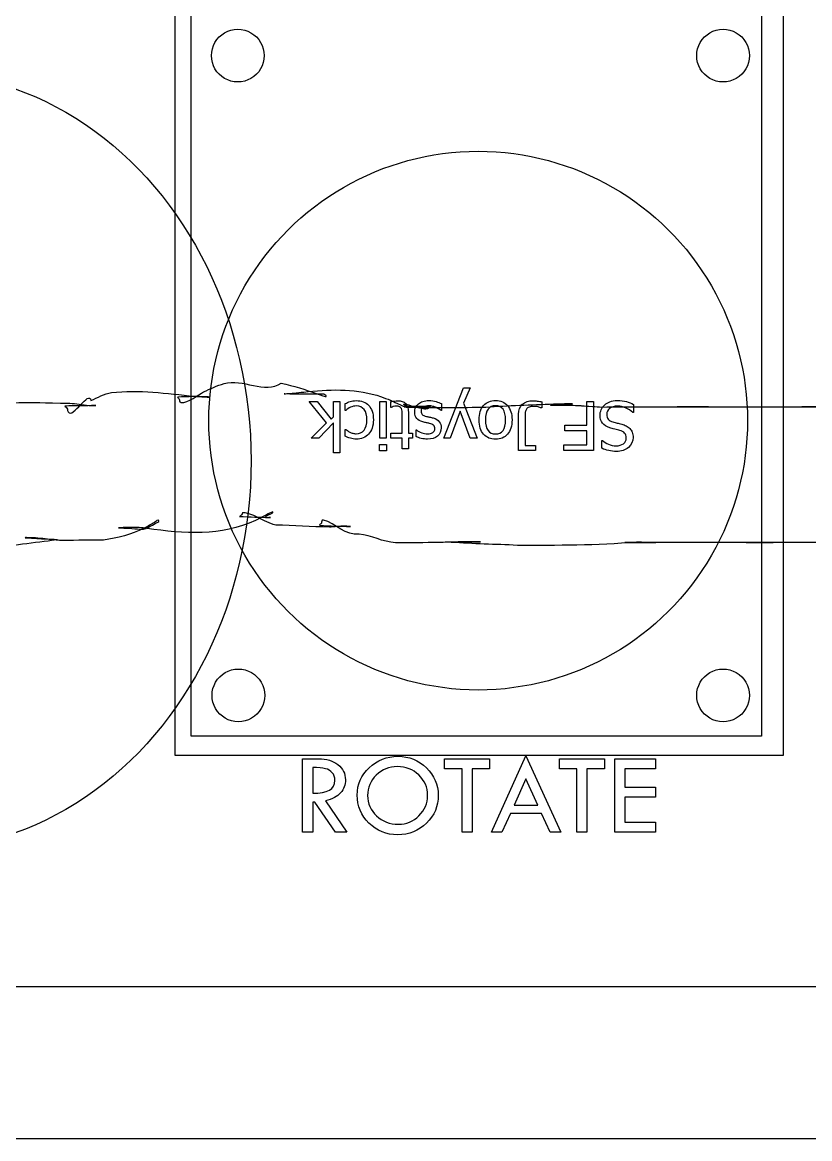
# Model space of a CAD drawing. Extents: x 0 to 339, y 0 to 211.
# Drawn here: x 123.21 to 156.1, y 0.13 to 46.75 of the extents above; entities that cross this region are included whole.
import ezdxf

# ---------------------------------------------------------------- set-up
doc = ezdxf.new("R2010")
doc.units = 0
doc.layers.add('Layer_1', color=7, linetype='CONTINUOUS')

msp = doc.modelspace()

# ---------------------------------------------------------------- linework, layer by layer
at = {"layer": 'Layer_1', "color": 6}
for p, q in [((129.59251, 16.128339), (129.59251, 47.878339)), ((154.992512, 47.878339), (154.992512, 16.128339)), ((140.815224, 29.381836), (141.643425, 31.488866)), ((141.643425, 31.488866), (141.920411, 31.488866)), ((141.920411, 31.488866), (141.644803, 30.846696)), ((135.192829, 30.921106), (135.533204, 30.921106)), ((135.910787, 30.025366), (135.192829, 30.921106)), ((135.533204, 30.921106), (136.107846, 30.178346)), ((136.209821, 30.277546), (136.209821, 30.921086)), ((136.209821, 30.921086), (136.468892, 30.921086)), ((136.468892, 30.921086), (136.468892, 28.776866)), ((136.703159, 30.543576), (136.703159, 30.834346)), ((137.157909, 30.955546), (137.157911, 30.955556)), ((138.150098, 30.921106), (138.409169, 30.921106)), ((138.150098, 29.381836), (138.150098, 30.921106)), ((138.409169, 30.921106), (138.409169, 29.381836)), ((138.604889, 30.674386), (138.604889, 30.907276)), ((138.891521, 30.951376), (138.891483, 30.951426)), ((140.203367, 30.958406), (140.203376, 30.958316)), ((140.714628, 30.828816), (140.714628, 30.538056)), ((141.644803, 30.846696), (142.204287, 29.381836)), ((144.90662, 30.910046), (144.90662, 30.649596)), ((146.791776, 29.933056), (146.791776, 30.921106)), ((146.791776, 30.921106), (147.064628, 30.921106)), ((147.064628, 30.921106), (147.064628, 28.869206)), ((148.063707, 30.958126), (148.063705, 30.958316)), ((148.737566, 30.798436), (148.737566, 30.456676)), ((136.718319, 30.543576), (136.703159, 30.543576)), ((138.620049, 30.674386), (138.604889, 30.674386)), ((139.081652, 29.596816), (139.081652, 30.328556)), ((139.340723, 30.449816), (139.340723, 29.596816)), ((140.714628, 30.538056), (140.700848, 30.538056)), ((141.504243, 30.521476), (141.08532, 29.381836)), ((141.924545, 29.381836), (141.504243, 30.521476)), ((143.937865, 28.869146), (143.937859, 30.387806)), ((144.90662, 30.649596), (144.89146, 30.649596)), ((148.737566, 30.456676), (148.718276, 30.456676)), ((135.278267, 29.381816), (135.910787, 30.025366)), ((136.209821, 30.032256), (135.600728, 29.381816)), ((136.107846, 30.178346), (136.209821, 30.277546)), ((136.209821, 28.776866), (136.209821, 30.032256)), ((142.291103, 30.152166), (142.291103, 30.152166)), ((142.558442, 30.152166), (142.558442, 30.152166)), ((144.210717, 30.284396), (144.210717, 29.086876)), ((145.876759, 29.690526), (145.876759, 29.933056)), ((145.876759, 29.933056), (146.791776, 29.933056)), ((135.600728, 29.381816), (135.278267, 29.381816)), ((136.703157, 29.464566), (136.703157, 29.755326)), ((136.703157, 29.755326), (136.718317, 29.755326)), ((138.409169, 29.381836), (138.150098, 29.381836)), ((138.604851, 29.381836), (138.604851, 29.596816)), ((138.604851, 29.596816), (139.081652, 29.596816)), ((139.081652, 29.381836), (138.604851, 29.381836)), ((139.081652, 28.939486), (139.081652, 29.381836)), ((139.340723, 29.596816), (139.515734, 29.596816)), ((139.515734, 29.381836), (139.340723, 29.381836)), ((139.340723, 29.381836), (139.340723, 28.939486)), ((139.515734, 29.596816), (139.515734, 29.381836)), ((139.65768, 29.456406), (139.65768, 29.733386)), ((139.65768, 29.733386), (139.67146, 29.733386)), ((141.08532, 29.381836), (140.815224, 29.381836)), ((142.204287, 29.381836), (141.924545, 29.381836)), ((146.791776, 29.690526), (145.876759, 29.690526)), ((146.791776, 29.111746), (146.791776, 29.690526)), ((138.132188, 29.124146), (138.427088, 29.124146)), ((138.132188, 28.855426), (138.132188, 29.124146)), ((138.427088, 29.124146), (138.427088, 28.855426)), ((139.340723, 28.939486), (139.081652, 28.939486)), ((144.210717, 29.086876), (144.644799, 29.086876)), ((144.644799, 29.086876), (144.644799, 28.869146)), ((145.836796, 29.111746), (146.791776, 29.111746)), ((145.836796, 28.869206), (145.836796, 29.111746)), ((147.421539, 28.964156), (147.421539, 29.290746)), ((147.421539, 29.290746), (147.442209, 29.290746)), ((132.768405, 28.439061), (132.768405, 28.439061)), ((136.468892, 28.776866), (136.209821, 28.776866)), ((138.427088, 28.855426), (138.132188, 28.855426)), ((144.644799, 28.869146), (143.937865, 28.869146)), ((147.064628, 28.869206), (145.836796, 28.869206)), ((154.992512, 16.128339), (129.59251, 16.128339)), ((238.4753, 6.478666), (122.48033, 6.478666))]:
    msp.add_line(p, q, dxfattribs=at)
at = {"layer": 'Layer_1', "color": 3}
for p, q in [((130.271916, 16.940312), (130.271916, 47.302584)), ((154.080212, 47.302584), (154.080212, 16.940312)), ((154.080212, 16.940312), (130.271916, 16.940312))]:
    msp.add_line(p, q, dxfattribs=at)
at = {"layer": 'Layer_1', "color": 1}
for p, q in [((132.213019, 46.462436), (132.213019, 46.462436)), ((152.481989, 46.462436), (152.481989, 46.462436)), ((142.253009, 41.369366), (142.253009, 41.369366)), ((132.236639, 19.744256), (132.236639, 19.744256)), ((152.481989, 19.744256), (152.481989, 19.744256))]:
    msp.add_line(p, q, dxfattribs=at)
at = {"layer": 'Layer_1', "color": 7}
for p, q in [((134.92156, 16.001051), (135.58715, 16.001051)), ((134.92161, 12.928711), (134.92156, 16.001051)), ((140.85039, 16.001051), (142.729, 16.001051)), ((140.85039, 15.581441), (140.85039, 16.001051)), ((142.729, 16.001051), (142.729, 15.581441)), ((142.811, 12.928711), (144.24829, 16.119221)), ((144.24829, 16.119221), (145.70005, 12.928711)), ((145.64821, 16.001051), (147.52682, 16.001051)), ((145.64821, 15.581441), (145.64821, 16.001051)), ((147.52682, 16.001051), (147.52682, 15.581441)), ((147.9609, 16.001051), (149.66346, 16.001051)), ((147.9609, 12.928711), (147.9609, 16.001051)), ((149.66346, 16.001051), (149.66346, 15.581441)), ((135.34117, 15.629671), (135.34117, 14.558931)), ((135.34117, 15.629651), (135.34117, 15.629671)), ((141.5811, 15.581441), (140.85039, 15.581441)), ((141.5811, 12.928711), (141.5811, 15.581441)), ((142.729, 15.581441), (141.99589, 15.581441)), ((141.99589, 15.581441), (141.99589, 12.928711)), ((146.37891, 15.581441), (145.64821, 15.581441)), ((146.37891, 12.928711), (146.37891, 15.581441)), ((147.52682, 15.581441), (146.7937, 15.581441)), ((146.7937, 15.581441), (146.7937, 12.928711)), ((149.66346, 15.581441), (148.37569, 15.581441)), ((148.37569, 15.581441), (148.37569, 14.814561)), ((144.24829, 15.157001), (143.75392, 14.064561)), ((144.74266, 14.064561), (144.24829, 15.157001)), ((137.19807, 14.484171), (137.19807, 14.484171)), ((140.14019, 14.464871), (140.14019, 14.464871)), ((148.37569, 14.814561), (149.66346, 14.814561)), ((149.66346, 14.814561), (149.66346, 14.399771)), ((135.43522, 14.192371), (135.34122, 14.192371)), ((135.34122, 14.192371), (135.34122, 12.928711)), ((136.28891, 12.928711), (135.43522, 14.192371)), ((135.87412, 14.243021), (136.76882, 12.928711)), ((143.75392, 14.064561), (144.74266, 14.064561)), ((149.66346, 14.399771), (148.37569, 14.399771)), ((148.37569, 14.399771), (148.37569, 13.343501)), ((143.59717, 13.714881), (143.24749, 12.928711)), ((144.90183, 13.714881), (143.59717, 13.714881)), ((145.26115, 12.928711), (144.90183, 13.714881)), ((148.37569, 13.343501), (149.66346, 13.343501)), ((149.66346, 13.343501), (149.66346, 12.928711)), ((135.34122, 12.928711), (134.92161, 12.928711)), ((136.76882, 12.928711), (136.28891, 12.928711)), ((141.99589, 12.928711), (141.5811, 12.928711)), ((143.24749, 12.928711), (142.811, 12.928711)), ((145.70005, 12.928711), (145.26115, 12.928711)), ((146.7937, 12.928711), (146.37891, 12.928711)), ((149.66346, 12.928711), (147.9609, 12.928711)), ((338.58731, 0.132278), (0.13229, 0.132278))]:
    msp.add_line(p, q, dxfattribs=at)
at = {"layer": 'Layer_1', "color": 1}
for points in [[(131.260389, 45.912446), (131.456889, 46.252776), (131.820029, 46.462436), (132.213019, 46.462436)], [(132.213019, 46.462436), (132.606019, 46.462436), (132.969159, 46.252776), (133.165649, 45.912446)], [(151.529359, 45.912446), (151.725859, 46.252776), (152.088999, 46.462436), (152.481989, 46.462436)], [(152.481989, 46.462436), (152.874979, 46.462436), (153.238129, 46.252776), (153.434619, 45.912446)], [(131.260389, 44.812436), (131.063899, 45.152776), (131.063899, 45.572106), (131.260389, 45.912446)], [(133.165649, 45.912446), (133.362149, 45.572106), (133.362149, 45.152776), (133.165649, 44.812436)], [(151.529359, 44.812436), (151.332869, 45.152776), (151.332869, 45.572106), (151.529359, 45.912446)], [(153.434619, 45.912446), (153.631119, 45.572106), (153.631119, 45.152776), (153.434619, 44.812436)], [(132.213019, 44.262446), (131.820029, 44.262446), (131.456889, 44.472106), (131.260389, 44.812436)], [(133.165649, 44.812436), (132.969159, 44.472106), (132.606019, 44.262446), (132.213019, 44.262446)], [(152.481989, 44.262446), (152.088999, 44.262446), (151.725859, 44.472106), (151.529359, 44.812436)], [(153.434619, 44.812436), (153.238129, 44.472106), (152.874979, 44.262446), (152.481989, 44.262446)], [(132.510229, 35.744376), (134.519839, 39.225126), (138.233769, 41.369366), (142.253009, 41.369366)], [(142.253009, 41.369366), (146.272249, 41.369366), (149.986179, 39.225126), (151.995799, 35.744376)], [(132.510229, 24.494376), (130.500609, 27.975126), (130.500609, 32.263626), (132.510229, 35.744376)], [(151.995799, 35.744376), (154.005419, 32.263626), (154.005419, 27.975126), (151.995799, 24.494376)], [(142.253009, 18.869386), (138.233769, 18.869386), (134.519839, 21.013616), (132.510229, 24.494376)], [(151.995799, 24.494376), (149.986179, 21.013616), (146.272249, 18.869386), (142.253009, 18.869386)], [(131.284019, 19.194236), (131.480509, 19.534576), (131.843649, 19.744256), (132.236639, 19.744256)], [(132.236639, 19.744256), (132.629629, 19.744256), (132.992779, 19.534576), (133.189269, 19.194236)], [(151.529359, 19.194236), (151.725859, 19.534576), (152.088999, 19.744256), (152.481989, 19.744256)], [(152.481989, 19.744256), (152.874979, 19.744256), (153.238129, 19.534576), (153.434619, 19.194236)], [(131.284019, 18.094246), (131.087519, 18.434586), (131.087519, 18.853906), (131.284019, 19.194236)], [(133.189269, 19.194236), (133.385769, 18.853906), (133.385769, 18.434586), (133.189269, 18.094246)], [(151.529359, 18.094246), (151.332869, 18.434586), (151.332869, 18.853906), (151.529359, 19.194236)], [(153.434619, 19.194236), (153.631119, 18.853906), (153.631119, 18.434586), (153.434619, 18.094246)], [(132.236639, 17.544246), (131.843649, 17.544246), (131.480509, 17.753906), (131.284019, 18.094246)], [(133.189269, 18.094246), (132.992779, 17.753906), (132.629629, 17.544246), (132.236639, 17.544246)], [(152.481989, 17.544246), (152.088999, 17.544246), (151.725859, 17.753906), (151.529359, 18.094246)], [(153.434619, 18.094246), (153.238129, 17.753906), (152.874979, 17.544246), (152.481989, 17.544246)]]:
    msp.add_open_spline(points, degree=3, dxfattribs=at)
at = {"layer": 'Layer_1', "color": 6}
for points in [[(112.004018, 42.489713), (116.287033, 45.387904), (121.563927, 45.387904), (125.846943, 42.489713)], [(125.846943, 42.489713), (130.129958, 39.591521), (132.768405, 34.235443), (132.768405, 28.439061)], [(136.703159, 30.834346), (136.728879, 30.846279), (136.761032, 30.860979), (136.799619, 30.878446)], [(136.799619, 30.878446), (136.838206, 30.894979), (136.873116, 30.907379), (136.90435, 30.915646)], [(136.90435, 30.915646), (136.94845, 30.928513), (136.987954, 30.938146), (137.022862, 30.944546)], [(137.022862, 30.944546), (137.057769, 30.951879), (137.102784, 30.955546), (137.157909, 30.955546)], [(137.157911, 30.955556), (137.263561, 30.955556), (137.360483, 30.939489), (137.448677, 30.907356)], [(137.448677, 30.907356), (137.536872, 30.874289), (137.612664, 30.824679), (137.676054, 30.758526)], [(138.604889, 30.907276), (138.653582, 30.921076), (138.703192, 30.931643), (138.753717, 30.938976)], [(138.753717, 30.938976), (138.803324, 30.947243), (138.849258, 30.951376), (138.891521, 30.951376)], [(138.891483, 30.951426), (139.032962, 30.951426), (139.143205, 30.911463), (139.222212, 30.831536)], [(139.222212, 30.831536), (139.301219, 30.750689), (139.340723, 30.623449), (139.340723, 30.449816)], [(139.641127, 30.666296), (139.666847, 30.725096), (139.704973, 30.775623), (139.755504, 30.817876)], [(139.755504, 30.817876), (139.810624, 30.863809), (139.873095, 30.898719), (139.942917, 30.922606)], [(139.942917, 30.922606), (140.011819, 30.946473), (140.098636, 30.958406), (140.203367, 30.958406)], [(140.203376, 30.958316), (140.306269, 30.958316), (140.402732, 30.944549), (140.492764, 30.917016)], [(140.492764, 30.917016), (140.581877, 30.889483), (140.655831, 30.860083), (140.714628, 30.828816)], [(142.478516, 30.752986), (142.603458, 30.893546), (142.769741, 30.963826), (142.977366, 30.963826)], [(142.977366, 30.963826), (143.191421, 30.963826), (143.360001, 30.891249), (143.483106, 30.746096)], [(143.937859, 30.387806), (143.937859, 30.567873), (143.992981, 30.706596), (144.103224, 30.803976)], [(144.103224, 30.803976), (144.212548, 30.901356), (144.359539, 30.950046), (144.544196, 30.950046)], [(144.544196, 30.950046), (144.588296, 30.950046), (144.647552, 30.945913), (144.721963, 30.937646)], [(144.721963, 30.937646), (144.795458, 30.930313), (144.857011, 30.921113), (144.90662, 30.910046)], [(147.391225, 30.573686), (147.423378, 30.651773), (147.468853, 30.717919), (147.52765, 30.772126)], [(147.52765, 30.772126), (147.593797, 30.831859), (147.66867, 30.877793), (147.752271, 30.909926)], [(147.752271, 30.909926), (147.834953, 30.942059), (147.938765, 30.958126), (148.063707, 30.958126)], [(148.063705, 30.958316), (148.212533, 30.958316), (148.339313, 30.943149), (148.444044, 30.912816)], [(148.444044, 30.912816), (148.547856, 30.881549), (148.645697, 30.843423), (148.737566, 30.798436)], [(136.920891, 30.678626), (136.84464, 30.643693), (136.777116, 30.598676), (136.718319, 30.543576)], [(137.162047, 30.731026), (137.077528, 30.731026), (136.997142, 30.713559), (136.920891, 30.678626)], [(137.490021, 30.579446), (137.411013, 30.680499), (137.301688, 30.731026), (137.162047, 30.731026)], [(137.607154, 30.153636), (137.607154, 30.335536), (137.56811, 30.477473), (137.490021, 30.579446)], [(137.676054, 30.758526), (137.739441, 30.692393), (137.788591, 30.609253), (137.823504, 30.509106)], [(137.823504, 30.509106), (137.858411, 30.408053), (137.875864, 30.289543), (137.875864, 30.153576)], [(138.705489, 30.706086), (138.665982, 30.693219), (138.637502, 30.682653), (138.620049, 30.674386)], [(138.828134, 30.723986), (138.785874, 30.723986), (138.744992, 30.718019), (138.705489, 30.706086)], [(138.970072, 30.700586), (138.935159, 30.716186), (138.887846, 30.723986), (138.828134, 30.723986)], [(139.045862, 30.627586), (139.030242, 30.659719), (139.004979, 30.684053), (138.970072, 30.700586)], [(139.077552, 30.509076), (139.074819, 30.551343), (139.064255, 30.590846), (139.045862, 30.627586)], [(139.081652, 30.328556), (139.081652, 30.406643), (139.080285, 30.466816), (139.077552, 30.509076)], [(139.601167, 30.477506), (139.601167, 30.543639), (139.614487, 30.606569), (139.641127, 30.666296)], [(139.687987, 30.207406), (139.630107, 30.273539), (139.601167, 30.363573), (139.601167, 30.477506)], [(139.887808, 30.620756), (139.873108, 30.596889), (139.865758, 30.561059), (139.865758, 30.513266)], [(139.865758, 30.513266), (139.865758, 30.451733), (139.882755, 30.405339), (139.916748, 30.374086)], [(139.956708, 30.688256), (139.924555, 30.667123), (139.901588, 30.644623), (139.887808, 30.620756)], [(139.916748, 30.374086), (139.949821, 30.342886), (140.009077, 30.316719), (140.094515, 30.295586)], [(140.061439, 30.725456), (140.014586, 30.715323), (139.979675, 30.702923), (139.956708, 30.688256)], [(140.19373, 30.739256), (140.15239, 30.739256), (140.108293, 30.734656), (140.061439, 30.725456)], [(140.359095, 30.715856), (140.305808, 30.731456), (140.250687, 30.739256), (140.19373, 30.739256)], [(140.503789, 30.662056), (140.459689, 30.682256), (140.411458, 30.700189), (140.359095, 30.715856)], [(140.623678, 30.595956), (140.593358, 30.617089), (140.553395, 30.639123), (140.503789, 30.662056)], [(140.700848, 30.538056), (140.678801, 30.555523), (140.653078, 30.574823), (140.623678, 30.595956)], [(142.291103, 30.152166), (142.291103, 30.411233), (142.353574, 30.611506), (142.478516, 30.752986)], [(142.668685, 30.594516), (142.59519, 30.496216), (142.558442, 30.348766), (142.558442, 30.152166)], [(142.977366, 30.740586), (142.844155, 30.740586), (142.741262, 30.691896), (142.668685, 30.594516)], [(143.290181, 30.591756), (143.216686, 30.690976), (143.112414, 30.740586), (142.977366, 30.740586)], [(143.399046, 30.152166), (143.399046, 30.345093), (143.362758, 30.491623), (143.290181, 30.591756)], [(143.483106, 30.746096), (143.605292, 30.600023), (143.666385, 30.402046), (143.666385, 30.152166)], [(144.221737, 30.469056), (144.21439, 30.415789), (144.210717, 30.354236), (144.210717, 30.284396)], [(144.268587, 30.604096), (144.24378, 30.567363), (144.228164, 30.522349), (144.221737, 30.469056)], [(144.380208, 30.686796), (144.329681, 30.667529), (144.292474, 30.639963), (144.268587, 30.604096)], [(144.581402, 30.715696), (144.496882, 30.715696), (144.429817, 30.706063), (144.380208, 30.686796)], [(144.752279, 30.692296), (144.696239, 30.707896), (144.63928, 30.715696), (144.581402, 30.715696)], [(144.89146, 30.649596), (144.853793, 30.662463), (144.8074, 30.676696), (144.752279, 30.692296)], [(147.341615, 30.336666), (147.341615, 30.416586), (147.358152, 30.495593), (147.391225, 30.573686)], [(147.439455, 30.014196), (147.374228, 30.101476), (147.341615, 30.208966), (147.341615, 30.336666)], [(147.741247, 30.628936), (147.664077, 30.565536), (147.625492, 30.482393), (147.625492, 30.379506)], [(147.625492, 30.379506), (147.625492, 30.297746), (147.645702, 30.231143), (147.686122, 30.179696)], [(148.083001, 30.722636), (147.932335, 30.722636), (147.818417, 30.691403), (147.741247, 30.628936)], [(148.412352, 30.653736), (148.298434, 30.699669), (148.18865, 30.722636), (148.083001, 30.722636)], [(148.718276, 30.456676), (148.628245, 30.541196), (148.52627, 30.606883), (148.412352, 30.653736)], [(137.485886, 29.723686), (137.566731, 29.824739), (137.607154, 29.968056), (137.607154, 30.153636)], [(137.875864, 30.153576), (137.875864, 30.018523), (137.857951, 29.901846), (137.822124, 29.803546)], [(139.944303, 30.065466), (139.830385, 30.093933), (139.744946, 30.141246), (139.687987, 30.207406)], [(140.094509, 30.032366), (140.046736, 30.041566), (139.996667, 30.052599), (139.944303, 30.065466)], [(140.222666, 30.002066), (140.184079, 30.012199), (140.14136, 30.022299), (140.094509, 30.032366)], [(140.094515, 30.295586), (140.127588, 30.287319), (140.170767, 30.277686), (140.22405, 30.266686)], [(140.390787, 29.924866), (140.355874, 29.956133), (140.299833, 29.981866), (140.222666, 30.002066)], [(140.22405, 30.266686), (140.277337, 30.255686), (140.326487, 30.243753), (140.3715, 30.230886)], [(140.3715, 30.230886), (140.489093, 30.196886), (140.574531, 30.144519), (140.627815, 30.073786)], [(140.443157, 29.780176), (140.443157, 29.844509), (140.4257, 29.892739), (140.390787, 29.924866)], [(140.627815, 30.073786), (140.681102, 30.002126), (140.707745, 29.915769), (140.707745, 29.814716)], [(142.478516, 29.552716), (142.353574, 29.694196), (142.291103, 29.894013), (142.291103, 30.152166)], [(142.558442, 30.152166), (142.558442, 29.952806), (142.59473, 29.804896), (142.667307, 29.708436)], [(143.290181, 29.708436), (143.362758, 29.804896), (143.399046, 29.952806), (143.399046, 30.152166)], [(143.666385, 30.152166), (143.666385, 29.894933), (143.603455, 29.695116), (143.477594, 29.552716)], [(147.749513, 29.818516), (147.608035, 29.861716), (147.504682, 29.926943), (147.439455, 30.014196)], [(147.686122, 30.179696), (147.726542, 30.128229), (147.79085, 30.090103), (147.879047, 30.065316)], [(147.879047, 30.065316), (147.94244, 30.046916), (148.000318, 30.031749), (148.05268, 30.019816)], [(148.05268, 30.019816), (148.105047, 30.007883), (148.170733, 29.991816), (148.249739, 29.971616)], [(148.249739, 29.971616), (148.320478, 29.953216), (148.383868, 29.929783), (148.439909, 29.901316)], [(148.439909, 29.901316), (148.495949, 29.872849), (148.545558, 29.835639), (148.588737, 29.789686)], [(136.913997, 29.381866), (136.834989, 29.405733), (136.764709, 29.433299), (136.703157, 29.464566)], [(136.718317, 29.755326), (136.73669, 29.739726), (136.760577, 29.721826), (136.789977, 29.701626)], [(136.789977, 29.701626), (136.818457, 29.681426), (136.853367, 29.660759), (136.894708, 29.639626)], [(136.894708, 29.639626), (136.930535, 29.621226), (136.972795, 29.605159), (137.021488, 29.591426)], [(137.157909, 29.346066), (137.07339, 29.346066), (136.992086, 29.357999), (136.913997, 29.381866)], [(137.021488, 29.591426), (137.070181, 29.577626), (137.117034, 29.570726), (137.162047, 29.570726)], [(137.450053, 29.401166), (137.359103, 29.364433), (137.261722, 29.346066), (137.157909, 29.346066)], [(137.162047, 29.570726), (137.296176, 29.570726), (137.404123, 29.621713), (137.485886, 29.723686)], [(137.676052, 29.555506), (137.615419, 29.488439), (137.540086, 29.436993), (137.450053, 29.401166)], [(137.822124, 29.803546), (137.785377, 29.705246), (137.736687, 29.622566), (137.676052, 29.555506)], [(139.87541, 29.376506), (139.789053, 29.397639), (139.716476, 29.424273), (139.65768, 29.456406)], [(139.67146, 29.733386), (139.737607, 29.681053), (139.811561, 29.639713), (139.893324, 29.609366)], [(140.133103, 29.344806), (140.047664, 29.344806), (139.961767, 29.355373), (139.87541, 29.376506)], [(139.893324, 29.609366), (139.974169, 29.579033), (140.055932, 29.563866), (140.138615, 29.563866)], [(140.550648, 29.475716), (140.445917, 29.388443), (140.306736, 29.344806), (140.133103, 29.344806)], [(140.138615, 29.563866), (140.224053, 29.563866), (140.29617, 29.581766), (140.354967, 29.617566)], [(140.354967, 29.617566), (140.41376, 29.653366), (140.443157, 29.707569), (140.443157, 29.780176)], [(140.707745, 29.814716), (140.707745, 29.675989), (140.655379, 29.562989), (140.550648, 29.475716)], [(142.977366, 29.339126), (142.769741, 29.339126), (142.603458, 29.410323), (142.478516, 29.552716)], [(142.667307, 29.708436), (142.739884, 29.611056), (142.843237, 29.562366), (142.977366, 29.562366)], [(142.977366, 29.562366), (143.112414, 29.562366), (143.216686, 29.611056), (143.290181, 29.708436)], [(143.477594, 29.552716), (143.350815, 29.410323), (143.184072, 29.339126), (142.977366, 29.339126)], [(147.957597, 29.764816), (147.873996, 29.784083), (147.804635, 29.801983), (147.749513, 29.818516)], [(148.169815, 29.711116), (148.111935, 29.726716), (148.041196, 29.744616), (147.957597, 29.764816)], [(148.369631, 29.598116), (148.323698, 29.649583), (148.257092, 29.687249), (148.169815, 29.711116)], [(148.321397, 29.157136), (148.399486, 29.215936), (148.438531, 29.293566), (148.438531, 29.390026)], [(148.438531, 29.390026), (148.438531, 29.477306), (148.415564, 29.546669), (148.369631, 29.598116)], [(148.722407, 29.418996), (148.722407, 29.252716), (148.657639, 29.113536), (148.528104, 29.001456)], [(148.588737, 29.789686), (148.630997, 29.744686), (148.66407, 29.691863), (148.687957, 29.631216)], [(148.687957, 29.631216), (148.710924, 29.569683), (148.722407, 29.498943), (148.722407, 29.418996)], [(147.706793, 28.866356), (147.6039, 28.889356), (147.508815, 28.921956), (147.421539, 28.964156)], [(147.442209, 29.290746), (147.507436, 29.231013), (147.591037, 29.179109), (147.693012, 29.135036)], [(147.693012, 29.135036), (147.794987, 29.090036), (147.902014, 29.067536), (148.014095, 29.067536)], [(148.014095, 29.067536), (148.140874, 29.067536), (148.243308, 29.097403), (148.321397, 29.157136)], [(148.528104, 29.001456), (148.398569, 28.888456), (148.233204, 28.831956), (148.03201, 28.831956)], [(132.768405, 28.439061), (132.768405, 22.642679), (130.129958, 17.286601), (125.846943, 14.388409)], [(148.03201, 28.831956), (147.917174, 28.831956), (147.808768, 28.843423), (147.706793, 28.866356)], [(125.846943, 14.388409), (121.563927, 11.490218), (116.287033, 11.490218), (112.004018, 14.388409)]]:
    msp.add_open_spline(points, degree=3, dxfattribs=at)
at = {"layer": 'Layer_1', "color": 3}
for points in [[(131.63665, 31.668921), (132.39709, 31.901891), (133.35525, 31.210781), (134.02258, 31.682821)], [(125.12388, 30.481691), (125.31279, 30.172081), (126.01264, 31.428371), (126.07548, 30.959441)], [(126.07548, 30.959441), (126.36117, 31.068861), (126.62889, 31.250411), (126.93254, 31.287731)], [(126.93254, 31.287731), (128.08637, 31.429511), (129.25149, 31.249831), (130.39727, 31.136691)], [(129.84169, 30.878021), (130.14025, 30.844121), (130.56555, 31.215011), (130.78384, 31.318601)], [(130.78384, 31.318601), (131.06149, 31.450351), (131.34281, 31.578901), (131.63665, 31.668921)], [(134.02258, 31.682821), (134.56526, 31.570851), (135.01171, 31.425301), (135.52789, 31.232821)], [(134.17409, 31.231781), (134.0499, 31.236781), (134.42179, 31.252381), (134.5454, 31.265281)], [(134.5454, 31.265281), (134.68556, 31.279881), (134.82533, 31.297881), (134.96532, 31.314081)], [(134.96532, 31.314081), (135.97834, 31.430611), (137.02837, 31.465251), (138.01478, 31.176241)], [(122.00703, 30.762551), (123.46584, 30.919791), (122.94302, 30.893361), (125.19145, 30.843051)], [(125.19145, 30.843051), (125.46112, 30.837051), (125.7267, 30.772051), (125.99595, 30.755751)], [(129.70649, 31.098891), (129.67149, 31.095891), (129.75389, 31.045091), (129.76639, 31.012191)], [(130.71127, 31.117391), (131.5384, 31.072391), (130.531, 31.160991), (129.70649, 31.098891)], [(129.76639, 31.012191), (129.82229, 30.865291), (129.70929, 30.960891), (129.84169, 30.878021)], [(130.39727, 31.136691), (130.50194, 31.130691), (130.60656, 31.123091), (130.71127, 31.117391)], [(135.81692, 31.219281), (135.26931, 31.223281), (134.72136, 31.212281), (134.17409, 31.231781)], [(135.52789, 31.232821), (135.67258, 31.178821), (135.8946, 31.108651), (135.90802, 31.128181)], [(135.90802, 31.128181), (135.93232, 31.163581), (135.84722, 31.188881), (135.81692, 31.219281)], [(138.01478, 31.176241), (138.91852, 30.854041), (138.23547, 31.115341), (139.01304, 30.776741)], [(139.01304, 30.776741), (139.08794, 30.744141), (139.16301, 30.711041), (139.2409, 30.686341)], [(139.3352, 30.674741), (139.2871, 30.734341), (139.06976, 30.793181), (139.14552, 30.804611)], [(139.14552, 30.804611), (139.28545, 30.825711), (139.42119, 30.740511), (139.55903, 30.708511)], [(142.57043, 30.682411), (143.51308, 30.760011), (144.45905, 30.769311), (145.40326, 30.817281)], [(145.30526, 30.794281), (145.10078, 30.731081), (145.73296, 30.777081), (145.94684, 30.769081)], [(145.40326, 30.817281), (147.20104, 30.821281), (145.40126, 30.824281), (145.30526, 30.794281)], [(145.94684, 30.769081), (146.88343, 30.734081), (146.14185, 30.771081), (147.0218, 30.711381)], [(126.26877, 30.748751), (125.84217, 30.737851), (125.41538, 30.736451), (124.98868, 30.730351)], [(124.98868, 30.730351), (125.16934, 30.561541), (125.06138, 30.584171), (125.12388, 30.481691)], [(125.99595, 30.755751), (126.08675, 30.750751), (126.35971, 30.750751), (126.26877, 30.748751)], [(140.25217, 30.705111), (140.00385, 30.715411), (138.50179, 30.700111), (139.50686, 30.684411)], [(139.2409, 30.686341), (139.2711, 30.676341), (139.35514, 30.650041), (139.3352, 30.674741)], [(139.50686, 30.684411), (140.52785, 30.652211), (141.54905, 30.671611), (142.57043, 30.682411)], [(139.55903, 30.708511), (139.65793, 30.684711), (139.92739, 30.603521), (140.06253, 30.614611)], [(140.06253, 30.614611), (140.13233, 30.620611), (140.32215, 30.702211), (140.25217, 30.705111)], [(147.0218, 30.711381), (147.15282, 30.702381), (147.28397, 30.695581), (147.41506, 30.687681)], [(147.41506, 30.687681), (148.55569, 30.693681), (149.69648, 30.682681), (150.83704, 30.699981)], [(151.85754, 30.690981), (149.5709, 30.693981), (150.92338, 30.697981), (151.41635, 30.694981)], [(150.83704, 30.699981), (151.03844, 30.696981), (151.32554, 30.693981), (151.528, 30.691981)], [(151.41635, 30.694981), (152.57657, 30.683981), (153.73634, 30.716481), (154.89674, 30.692981)], [(151.528, 30.691981), (151.63785, 30.691191), (151.96739, 30.690981), (151.85754, 30.690981)], [(156.91211, 30.688981), (154.30569, 30.692981), (156.87851, 30.689771), (157.43689, 30.695981)], [(154.89674, 30.692981), (155.5686, 30.690981), (156.24026, 30.703081), (156.91211, 30.688981)], [(132.37465, 26.187561), (132.34805, 26.158261), (132.31235, 26.138761), (132.28115, 26.114361)], [(132.28115, 26.114361), (132.7133, 26.101261), (133.14544, 26.088161), (133.57759, 26.075061)], [(132.41565, 26.262261), (132.39255, 26.245661), (132.39375, 26.208561), (132.37465, 26.187561)], [(133.79511, 25.759971), (133.61663, 25.736671), (132.58743, 26.385831), (132.41565, 26.262261)], [(133.41636, 26.186661), (133.26105, 26.108261), (133.10655, 26.028331), (132.95165, 25.949161)], [(133.35838, 26.085061), (133.39858, 26.188631), (133.55656, 26.187421), (133.64646, 26.252711)], [(133.67116, 26.312211), (133.58016, 26.286111), (133.50089, 26.229311), (133.41636, 26.186661)], [(133.64646, 26.252711), (133.66386, 26.265311), (133.69186, 26.318111), (133.67116, 26.312211)], [(127.52633, 25.654901), (127.43113, 25.650901), (127.14581, 25.640001), (127.24105, 25.638101)], [(127.24105, 25.638101), (128.50655, 25.613201), (128.09011, 25.458531), (128.76246, 25.820221)], [(128.09391, 25.652901), (127.89156, 25.666901), (127.72809, 25.663601), (127.52633, 25.654901)], [(128.42604, 25.619201), (128.31533, 25.630401), (128.20492, 25.645201), (128.09391, 25.652901)], [(128.73903, 25.869751), (128.59363, 25.792651), (128.45529, 25.702191), (128.30732, 25.630141)], [(132.95165, 25.949161), (131.52956, 25.278391), (129.94533, 25.393471), (128.42604, 25.619201)], [(128.91257, 25.951151), (128.88527, 26.008951), (128.79547, 25.899751), (128.73903, 25.869751)], [(128.76246, 25.820221), (128.81246, 25.863821), (128.94094, 25.891121), (128.91257, 25.951151)], [(133.57759, 26.075061), (133.50449, 26.078061), (133.3319, 26.016661), (133.35838, 26.085061)], [(136.03878, 25.672971), (135.29052, 25.689871), (134.543, 25.730971), (133.79511, 25.759971)], [(135.70792, 25.840371), (135.68402, 25.812571), (135.59993, 25.761371), (135.63632, 25.757071)], [(135.63632, 25.757071), (136.06019, 25.705871), (136.48911, 25.713671), (136.91563, 25.694671)], [(135.78672, 25.967441), (135.70222, 25.988241), (135.71182, 25.870341), (135.70792, 25.840371)], [(137.27665, 25.384261), (136.73697, 25.287361), (136.29017, 25.843471), (135.78672, 25.967441)], [(136.67997, 25.710571), (136.46589, 25.713571), (136.25283, 25.668171), (136.03878, 25.672971)], [(136.91563, 25.694671), (136.99423, 25.690671), (136.75869, 25.709471), (136.67997, 25.710571)], [(123.75646, 25.218791), (123.62288, 25.226791), (123.22177, 25.239191), (123.35513, 25.227791)], [(123.35513, 25.227791), (124.70293, 25.116461), (125.11608, 25.216191), (124.12232, 25.066761)], [(124.17129, 25.179991), (124.03312, 25.193991), (123.8951, 25.210591), (123.75646, 25.218791)], [(126.60537, 25.121991), (124.14658, 25.132191), (125.36506, 25.059391), (124.17129, 25.179991)], [(128.30732, 25.630141), (127.74799, 25.357791), (127.2134, 25.228191), (126.60537, 25.121991)], [(138.79477, 25.021091), (138.26913, 25.044391), (137.7967, 25.335431), (137.27665, 25.384261)], [(124.12232, 25.066761), (123.16699, 24.971461), (122.21134, 24.774471), (121.24843, 24.760901)], [(140.62032, 25.031091), (140.01182, 25.025091), (139.4027, 24.994391), (138.79477, 25.021091)], [(140.95711, 25.041991), (140.84485, 25.037991), (140.73263, 25.031991), (140.62032, 25.031091)], [(141.12479, 25.043991), (143.68915, 25.072091), (141.5447, 25.060591), (140.95711, 25.041991)], [(143.88835, 24.909111), (142.96726, 24.957711), (142.04421, 24.965011), (141.12479, 25.043991)], [(148.8669, 25.038741), (147.21099, 24.907621), (145.54864, 24.905441), (143.88835, 24.909111)], [(148.72345, 25.034741), (148.61326, 25.034951), (148.28269, 25.034221), (148.39288, 25.033741)], [(148.39288, 25.033741), (150.62479, 25.021341), (149.35711, 25.035741), (148.8669, 25.038741)], [(149.38225, 25.025741), (149.07259, 25.031741), (149.03161, 25.033741), (148.72345, 25.034741)], [(152.87236, 25.030741), (151.70909, 25.029951), (150.54562, 25.040741), (149.38225, 25.025741)], [(153.4454, 25.032741), (156.03513, 25.021341), (153.4165, 25.035741), (152.87236, 25.030741)], [(155.46203, 25.035741), (154.78975, 25.021841), (154.11768, 25.034741), (153.4454, 25.032741)], [(158.89807, 25.029741), (157.75268, 25.032741), (156.60756, 25.033741), (155.46203, 25.035741)]]:
    msp.add_open_spline(points, degree=3, dxfattribs=at)
at = {"layer": 'Layer_1', "color": 7}
for points in [[(135.58715, 16.001051), (135.918337, 16.001051), (136.187627, 15.918254), (136.39502, 15.752661)], [(137.69968, 15.624851), (138.034087, 15.941564), (138.436013, 16.099921), (138.90546, 16.099921)], [(138.90546, 16.099921), (139.36366, 16.099921), (139.758353, 15.939954), (140.08954, 15.620021)], [(135.87171, 15.583851), (135.751137, 15.614384), (135.57429, 15.629651), (135.34117, 15.629651)], [(136.1611, 15.415041), (136.088753, 15.498641), (135.99229, 15.554911), (135.87171, 15.583851)], [(136.26962, 15.096711), (136.26962, 15.226938), (136.233447, 15.333048), (136.1611, 15.415041)], [(136.39502, 15.752661), (136.604027, 15.588674), (136.70853, 15.378064), (136.70853, 15.120831)], [(137.19807, 14.484171), (137.19807, 14.927904), (137.365273, 15.308131), (137.69968, 15.624851)], [(138.8717, 15.670661), (138.532473, 15.670661), (138.241477, 15.552491), (137.99871, 15.316151)], [(139.77363, 15.320981), (139.529257, 15.554101), (139.228613, 15.670661), (138.8717, 15.670661)], [(140.08954, 15.620021), (140.420733, 15.301694), (140.58633, 14.923078), (140.58633, 14.484171)], [(135.34117, 14.558931), (135.960137, 14.546064), (136.26962, 14.725324), (136.26962, 15.096711)], [(136.70853, 15.120831), (136.70853, 14.915044), (136.641003, 14.733371), (136.50595, 14.575811)], [(137.99871, 15.316151), (137.757557, 15.079818), (137.63698, 14.796058), (137.63698, 14.464871)], [(140.14019, 14.464871), (140.14019, 14.804098), (140.018003, 15.089468), (139.77363, 15.320981)], [(136.50595, 14.575811), (136.370903, 14.418258), (136.160293, 14.307328), (135.87412, 14.243021)], [(137.69245, 13.309741), (137.362863, 13.632894), (137.19807, 14.024371), (137.19807, 14.484171)], [(137.63698, 14.464871), (137.63698, 14.128858), (137.760773, 13.844294), (138.00836, 13.611181)], [(139.77845, 13.618411), (140.01961, 13.856351), (140.14019, 14.138504), (140.14019, 14.464871)], [(140.58633, 14.484171), (140.58633, 14.019544), (140.422343, 13.626461), (140.09437, 13.304921)], [(138.00836, 13.611181), (138.257553, 13.379668), (138.562217, 13.263911), (138.92235, 13.263911)], [(138.92235, 13.263911), (139.253537, 13.263911), (139.538903, 13.382078), (139.77845, 13.618411)], [(138.89099, 12.825021), (138.421543, 12.825021), (138.02203, 12.986594), (137.69245, 13.309741)], [(140.09437, 13.304921), (139.768003, 12.984988), (139.366877, 12.825021), (138.89099, 12.825021)]]:
    msp.add_open_spline(points, degree=3, dxfattribs=at)

doc.saveas('drawing.dxf')
